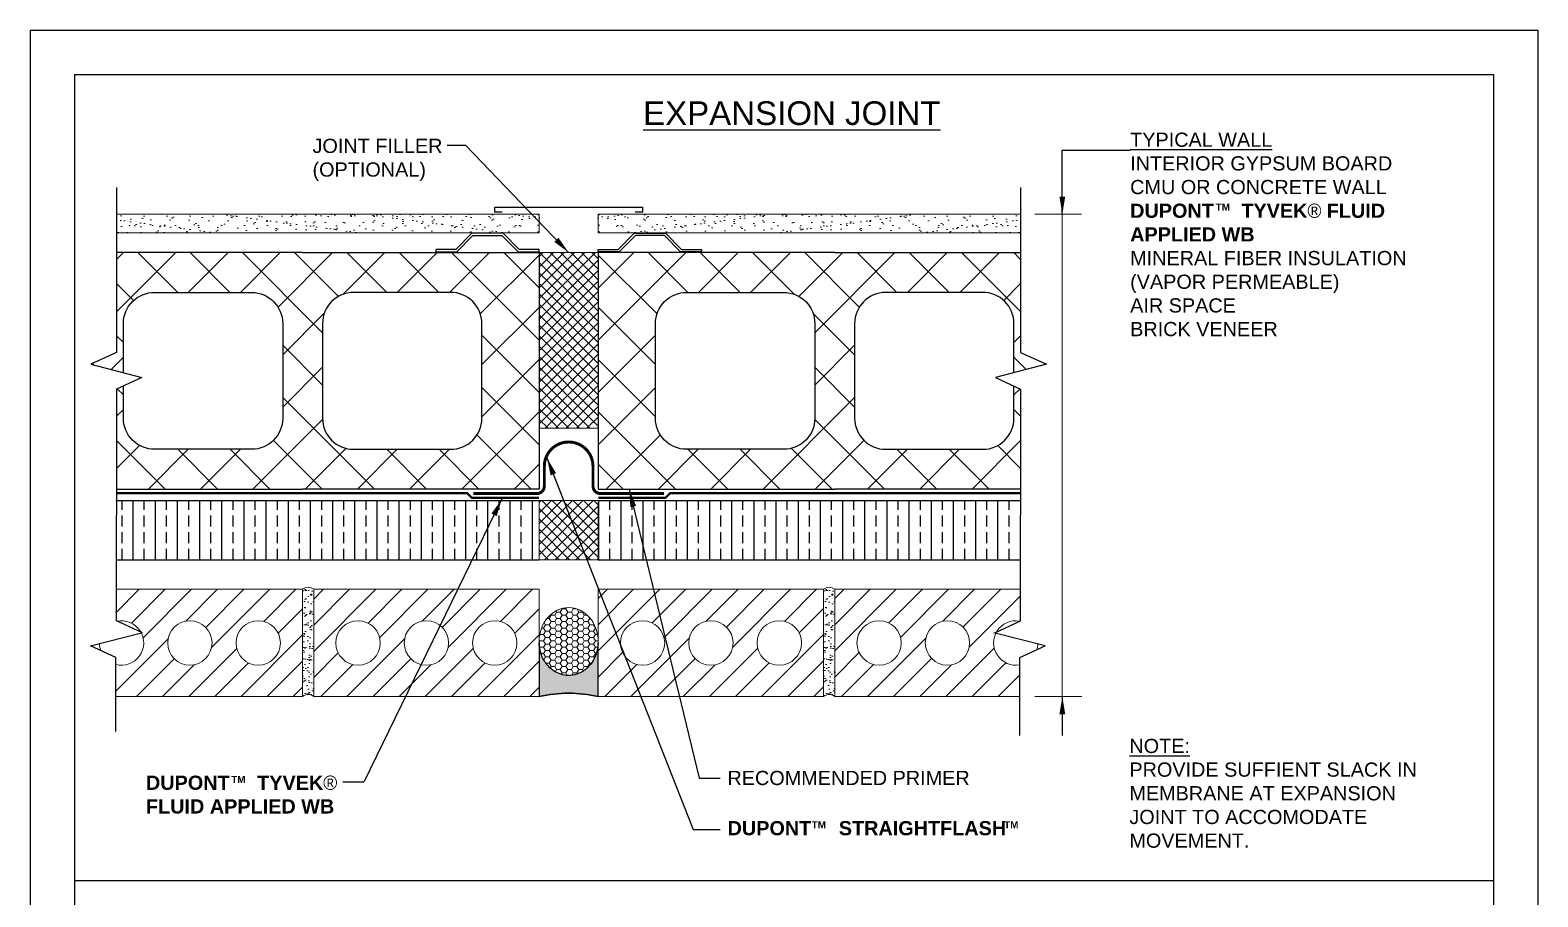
# Model space of a CAD drawing. Extents: x 803.5 to 854.5, y 194.2 to 260.2.
# Drawn here: x 803.5 to 854.5, y 230.9 to 260.2 of the extents above; entities that cross this region are included whole.
import ezdxf

# ---------------------------------------------------------------- set-up
doc = ezdxf.new("R2010")
doc.units = 0
doc.header["$LTSCALE"] = 1.5
doc.header["$MEASUREMENT"] = 0
doc.linetypes.add('DASHED2', pattern=[0.375, 0.25, -0.125])
for name, color, linetype in [('8x11-ttb$0$B', 5, 'CONTINUOUS'), ('CMU', 250, 'CONTINUOUS'), ('SEALANT', 250, 'CONTINUOUS'), ('straightflash', 252, 'CONTINUOUS'), ('STRUCTURE', 250, 'CONTINUOUS'), ('TEXT', 7, 'CONTINUOUS'), ('Tyvek FA WB', 10, 'DASHED2')]:
    doc.layers.add(name, color=color, linetype=linetype)
for name, color, linetype, lineweight in [('A-Backer Rod', 250, 'CONTINUOUS', 15), ('brick', 250, 'CONTINUOUS', 5), ('Gyp Board', 250, 'CONTINUOUS', 20)]:
    doc.layers.add(name, color=color, linetype=linetype, lineweight=lineweight)
doc.layers.add('EXTERIOR INSULATION', color=7, linetype='CONTINUOUS', true_color=0xcdd69f)
doc.layers.add('VIEWPORT', color=7, linetype='CONTINUOUS', plot=False)
doc.styles.add('DETAILS', font='sanss___.ttf', dxfattribs={"height": 1})
doc.dimstyles.new('TYVEKDETAILS', dxfattribs={"dimscale": 6, "dimtxt": 1.5, "dimasz": 0.1, "dimexe": 0.75, "dimexo": 0.75, "dimgap": 0.75, "dimtad": 0, "dimtih": 1, "dimtoh": 1, "dimdec": 4, "dimzin": 0, "dimdsep": 46, "dimlunit": 4, "dimtxsty": 'DETAILS', "dimcen": 0.0625, "dimadec": 0, "dimazin": 0, "dimtfac": 1, "dimtdec": 4, "dimtofl": 0, "dimtmove": 0, "dimatfit": 3, "dimfxl": 1, "dimfrac": 2, "dimtolj": 1, "dimtzin": 0, "dimarcsym": 0})

msp = doc.modelspace()

# ---------------------------------------------------------------- hatches: boundary and pattern name
at = {"layer": 'A-Backer Rod'}
h = msp.add_hatch(dxfattribs=at)
h.set_pattern_fill('ANSI37', color=256, scale=2, style=0)
h.set_pattern_definition([(45, (-447.2586880763445, -1054.277458490151), (-0.1767766952966369, 0.1767766952966369), []), (135, (-447.2586880763445, -1054.277458490151), (-0.1767766952966369, -0.1767766952966369), [])])
h.paths.add_polyline_path([(820.683716275837, 246.751481515465), (822.6837162758343, 246.7514815154657), (822.6837162758347, 252.6920770369188), (820.6837162758347, 252.6920770369188)])
h = msp.add_hatch(dxfattribs=at)
h.set_pattern_fill('ANSI37', color=256, scale=2, style=0)
h.set_pattern_definition([(45, (-447.2586880763415, -1059.763284868724), (-0.1767766952966369, 0.1767766952966369), []), (135, (-447.2586880763415, -1059.763284868724), (-0.1767766952966369, -0.1767766952966369), [])])
h.paths.add_polyline_path([(820.6837162758377, 242.306706729345), (822.6837162758377, 242.306706729345), (822.6837162758377, 244.3067062070154), (820.6837162758377, 244.3067062070154)])
h = msp.add_hatch(dxfattribs=at)
h.set_pattern_fill('HONEY', color=256, style=0)
h.set_pattern_definition([(0, (-452.4124166108015, -1087.618012702026), (0.1875, 0.108253175), [0.125, -0.25]), (120, (-452.4124166108015, -1087.618012702026), (-0.1874999995903225, 0.1082531757095823), [0.1249999999999998, -0.2499999999999996]), (59.99999999999999, (-452.4124166108015, -1087.618012702026), (4.096775418904741e-10, 0.2165063507095823), [-0.25, 0.125])])
edge = h.paths.add_edge_path()
edge.add_ellipse((821.6837162758361, 239.5420916909195), major_axis=(0, -1.146182946902854), ratio=0.8724610697638967, start_angle=0, end_angle=360)
at = {"layer": 'brick', "linetype": 'Continuous'}
h = msp.add_hatch(dxfattribs=at)
h.set_pattern_fill('_USER', color=256, scale=0.625, angle=45, style=0, pattern_type=0)
h.set_pattern_definition([(225, (1650.675008382251, 1015.882956266705), (0.4419417382415922, -0.4419417382415922), [])])
edge = h.paths.add_edge_path(flags=16)
edge.add_arc((811.1837162758356, 239.4942067293427), 0.75, 0, 360)
edge = h.paths.add_edge_path(flags=16)
edge.add_arc((808.8712162758356, 239.4942067293427), 0.75, 0, 360)
h.paths.add_polyline_path([(806.3653843736333, 238.99838902017), (806.3653843736333, 237.6817067293427), (812.6837162758356, 237.6817067293427), (812.6837162758356, 241.3067067293427), (806.3653844823016, 241.3067067293427), (806.3653843736336, 240.240550278965), (807.2391831082316, 239.8375140099067), (805.5087227869356, 239.3936791104013)])
edge = h.paths.add_edge_path()
edge.add_line((806.3961258583975, 240.2263708886385), (807.2211914107625, 239.8458126104135))
edge.add_arc((806.5587162758356, 239.4942067293427), 0.75, 27.9569387360149, 102.5204009162494)
edge = h.paths.add_edge_path()
edge.add_line((805.8554098814757, 239.2337069872071), (806.3653843736333, 238.9983890201697))
edge.add_line((806.3653843736333, 238.9983890201697), (806.3653843736333, 238.7695531737972))
edge.add_arc((806.5587162758354, 239.4942067293427), 0.7500000000000498, 255.0618690561543, 386.9759056776618)
edge.add_line((807.2271142957384, 239.8344185559893), (805.8090842133217, 239.4707169262092))
edge.add_arc((806.5587162758354, 239.4942067293427), 0.7500000000000498, 181.7947822812077, 200.3242753390359)
at = {"layer": 'brick'}
h = msp.add_hatch(dxfattribs=at)
h.set_pattern_fill('AR-SAND', color=256, scale=0.15, style=0)
h.set_pattern_definition([(322.5, (865.9795238781853, 156.5976642278908), (-0.009449003716441223, -0.2890235653519738), [0, -0.228, 0, -0.255, 0, -0.24375]), (352.5, (865.9795238781853, 156.5976642278908), (0.2654665057901591, -0.423321909784461), [0, -0.123, 0, -0.2055, 0, -0.07875]), (32.50000000000003, (865.7950238781855, 156.5976642278908), (0.4671212792627242, -0.0008488580305446746), [0, -0.075, 0, -0.27, 0, -0.3525]), (42.50000000000002, (865.7950238781855, 156.5976642278908), (0.450918990685844, -0.1316513347401374), [0, -0.0375, 0, -0.177, 0, -0.2025])])
h.paths.add_polyline_path([(812.6837162758361, 241.3076790834684, -0.3636398934486936), (813.0587162758361, 241.307679083468), (813.0587162758361, 237.682679083468, 0.3636398934486937), (812.6837162758361, 237.6826790834684)])
at = {"layer": 'brick', "linetype": 'Continuous'}
h = msp.add_hatch(dxfattribs=at)
h.set_pattern_fill('_USER', color=256, scale=0.625, angle=45, style=0, pattern_type=0)
h.set_pattern_definition([(225, (1658.675008382251, 1015.882956266705), (0.4419417382415922, -0.4419417382415922), [])])
edge = h.paths.add_edge_path(flags=16)
edge.add_arc((814.5587162758361, 239.4942067293427), 0.75, 0, 360)
edge = h.paths.add_edge_path(flags=16)
edge.add_arc((819.1837162758361, 239.4942067293427), 0.75, 0, 360)
edge = h.paths.add_edge_path(flags=16)
edge.add_arc((816.8712162758361, 239.4942067293427), 0.75, 0, 360)
h.paths.add_polyline_path([(820.6837162758361, 241.3067067293427), (813.0587162758361, 241.3067067293427), (813.0587162758361, 237.6817067293427), (820.6837162758361, 237.6817067293427)])
h = msp.add_hatch(dxfattribs=at)
h.set_pattern_fill('_USER', color=256, scale=0.625, angle=45, style=0, pattern_type=0)
h.set_pattern_definition([(45, (-15.30757583057857, -536.8945428080194), (-0.4419417382415922, 0.4419417382415922), [])])
edge = h.paths.add_edge_path(flags=16)
edge.add_arc((828.8087162758361, 239.4942067293427), 0.75, 0, 360)
edge = h.paths.add_edge_path(flags=16)
edge.add_arc((824.1837162758361, 239.4942067293427), 0.75, 0, 360)
edge = h.paths.add_edge_path(flags=16)
edge.add_arc((826.4962162758361, 239.4942067293427), 0.75, 0, 360)
h.paths.add_polyline_path([(822.6837162758361, 237.6817067293427), (830.3087162758361, 237.6817067293427), (830.3087162758361, 241.3067067293427), (822.6837162758361, 241.3067067293427)])
at = {"layer": 'brick'}
h = msp.add_hatch(dxfattribs=at)
h.set_pattern_fill('AR-SAND', color=256, scale=0.15, style=0)
h.set_pattern_definition([(322.5, (883.6045238781858, 156.5976642278908), (-0.009449003716441223, -0.2890235653519738), [0, -0.228, 0, -0.255, 0, -0.24375]), (352.5, (883.6045238781858, 156.5976642278908), (0.2654665057901591, -0.423321909784461), [0, -0.123, 0, -0.2055, 0, -0.07875]), (32.50000000000003, (883.4200238781859, 156.5976642278908), (0.4671212792627242, -0.0008488580305446746), [0, -0.075, 0, -0.27, 0, -0.3525]), (42.50000000000002, (883.4200238781859, 156.5976642278908), (0.450918990685844, -0.1316513347401374), [0, -0.0375, 0, -0.177, 0, -0.2025])])
h.paths.add_polyline_path([(830.3087162758366, 241.3076790834684, -0.3636398934486936), (830.6837162758366, 241.307679083468), (830.6837162758366, 237.682679083468, 0.3636398934486937), (830.3087162758366, 237.6826790834684)])
at = {"layer": 'brick', "linetype": 'Continuous'}
h = msp.add_hatch(dxfattribs=at)
h.set_pattern_fill('_USER', color=256, scale=0.625, angle=45, style=0, pattern_type=0)
h.set_pattern_definition([(45, (-7.307575830578344, -536.8945428080194), (-0.4419417382415922, 0.4419417382415922), [])])
edge = h.paths.add_edge_path(flags=16)
edge.add_arc((832.1837162758366, 239.4942067293427), 0.75, 0, 360)
edge = h.paths.add_edge_path(flags=16)
edge.add_arc((834.4962162758366, 239.4942067293427), 0.75, 0, 360)
h.paths.add_polyline_path([(836.944591974217, 237.6817067293427), (836.944591974217, 238.99838902017), (837.8012535609146, 239.3936791104009), (836.0707932396178, 239.8375140099063), (836.9445919742168, 240.240550278965), (836.9445914446171, 241.3067067293427), (830.6837162758366, 241.3067067293427), (830.6837162758366, 237.6817067293427)])
edge = h.paths.add_edge_path()
edge.add_line((836.166565298566, 239.8816884997404), (836.9308238690062, 240.2341997939661))
edge.add_arc((836.8087162758366, 239.4942067293427), 0.75, 80.62995631203837, 148.8927040356572)
edge = h.paths.add_edge_path()
edge.add_line((837.5577492968043, 239.4561339897534), (836.1338245030095, 239.8213475170326))
edge.add_arc((836.8087162758366, 239.4942067293427), 0.75, 154.1391057434988, 357.0902062976318)
at = {"layer": 'CMU'}
h = msp.add_hatch(dxfattribs=at)
h.set_pattern_fill('ANSI37', color=256, scale=10, angle=-90.00000000001606, style=0)
h.set_pattern_definition([(314.999999999984, (-530.447496605115, -1066.704877780976), (0.883883476483432, 0.8838834764829367), []), (44.99999999998395, (-530.447496605115, -1066.704877780976), (-0.8838834764829367, 0.883883476483432), [])])
h.paths.add_polyline_path([(820.6837162758361, 252.6920770369188), (812.683716275835, 252.6920770369172), (806.3941117582851, 252.6920770369154), (806.3941117582851, 249.3170307557261), (805.5203130236864, 248.9139944866677), (806.6205583811002, 248.6317994651297), (806.6205583810995, 250.2920770369151, -0.4142135623731387), (807.6731899600468, 251.3447086158631), (810.9574004863614, 251.344708615864, -0.4142135623731762), (812.0100320653094, 250.2920770369162), (812.0100320653094, 247.0920770369164, -0.414213562373014), (810.9574004863625, 246.0394454579691), (807.6731899600484, 246.0394454579682, -0.4142135623730514), (806.6205583811009, 247.092077036915), (806.6205583811004, 248.1793589561939), (806.3941117582851, 248.0748694969311), (806.3941122793794, 244.6920770369152), (812.6837162758368, 244.6920770369165), (820.6837162758361, 244.6920770369188)])
h.paths.add_polyline_path([(814.4100320653088, 251.3447086158646), (817.6942425916236, 251.3447086158656, -0.4142135623731553), (818.7468741705713, 250.292077036918), (818.7468741705716, 247.092077036918, -0.4142135623730347), (817.6942425916245, 246.0394454579707), (814.4100320653106, 246.0394454579698, -0.4142135623730306), (813.3574004863631, 247.0920770369164), (813.3574004863615, 250.2920770369165, -0.4142135623731598)], flags=16)
h = msp.add_hatch(dxfattribs=at)
h.set_pattern_fill('ANSI37', color=256, scale=10, angle=-90.00000000001606, style=0)
h.set_pattern_definition([(225.000000000016, (2173.814929156787, -1066.704877780976), (-0.883883476483432, 0.8838834764829367), []), (135.0000000000161, (2173.814929156787, -1066.704877780976), (0.8838834764829367, 0.883883476483432), [])])
h.paths.add_polyline_path([(822.6837162758361, 252.6920770369188), (830.6837162758372, 252.6920770369172), (836.9733207933871, 252.6920770369154), (836.9733207933871, 249.3170307557261), (837.8471195279858, 248.9139944866677), (836.746874170572, 248.6317994651297), (836.7468741705727, 250.2920770369151, 0.4142135623731387), (835.6942425916254, 251.3447086158631), (832.4100320653108, 251.344708615864, 0.4142135623731762), (831.3574004863628, 250.2920770369162), (831.3574004863628, 247.0920770369164, 0.414213562373014), (832.4100320653097, 246.0394454579691), (835.6942425916238, 246.0394454579682, 0.4142135623730514), (836.7468741705713, 247.092077036915), (836.7468741705718, 248.1793589561939), (836.9733207933871, 248.0748694969311), (836.9733202722928, 244.6920770369152), (830.6837162758354, 244.6920770369165), (822.6837162758361, 244.6920770369188)])
h.paths.add_polyline_path([(828.9574004863634, 251.3447086158646), (825.6731899600486, 251.3447086158656, 0.4142135623731553), (824.6205583811009, 250.292077036918), (824.6205583811006, 247.092077036918, 0.4142135623730347), (825.6731899600477, 246.0394454579707), (828.9574004863616, 246.0394454579698, 0.4142135623730306), (830.0100320653091, 247.0920770369164), (830.0100320653107, 250.2920770369165, 0.4142135623731598)], flags=16)
at = {"layer": 'EXTERIOR INSULATION', "linetype": 'Continuous'}
h = msp.add_hatch(dxfattribs=at)
h.set_pattern_fill('ANSI33', color=250, scale=3, angle=44.99999999999999, style=0)
h.set_pattern_definition([(90, (409.4545052586398, 38.30452166118221), (-0.75, 2.220446049250313e-16), []), (90, (409.8295052580104, 38.67952166055295), (-0.75, 2.220446049250313e-16), [0.375, -0.1875])])
h.paths.add_polyline_path([(820.6837162758377, 244.3067062070154), (806.3653843630348, 244.3067062070154), (806.3653845969691, 242.5240325656598), (806.3653845757137, 242.306706729345), (820.6837162758377, 242.306706729345)])
h.paths.add_polyline_path([(836.9445911273767, 244.3067062070154), (822.6837162758377, 244.3067062070154), (822.6837162758377, 242.306706729345), (836.9445909478816, 242.306706729345), (836.9445908857895, 242.431706729345)])
at = {"layer": 'Gyp Board'}
h = msp.add_hatch(dxfattribs=at)
h.set_pattern_fill('AR-SAND,_O', color=256, scale=0.25, angle=-1.272221872585407e-14)
h.set_pattern_definition([(322.5, (865.4882078861249, 157.9820621813415), (-0.01574833952740193, -0.4817059422532897), [0, -0.38, 0, -0.425, 0, -0.40625]), (352.5, (865.4882078861249, 157.9820621813415), (0.4424441763169319, -0.705536516307435), [0, -0.205, 0, -0.3425, 0, -0.13125]), (32.50000000000003, (865.180707886125, 157.9820621813415), (0.7785354654378738, -0.001414763384240952), [0, -0.125, 0, -0.45, 0, -0.5875]), (42.50000000000002, (865.180707886125, 157.9820621813415), (0.7515316511430733, -0.2194188912335621), [0, -0.0625, 0, -0.295, 0, -0.3375])])
h.paths.add_polyline_path([(806.3941117582851, 253.3595413147373), (806.3941117582851, 253.9845413147373), (820.6837162758361, 253.9845413147375), (820.6837162758361, 253.3595413147375)])
h = msp.add_hatch(dxfattribs=at)
h.set_pattern_fill('AR-SAND,_O', color=256, scale=0.25, angle=-1.272221872585407e-14)
h.set_pattern_definition([(217.5, (777.8792246655473, 157.9820621813415), (0.01574833952740193, -0.4817059422532897), [0, -0.38, 0, -0.425, 0, -0.40625]), (187.5, (777.8792246655473, 157.9820621813415), (-0.4424441763169319, -0.705536516307435), [0, -0.205, 0, -0.3425, 0, -0.13125]), (147.5, (778.1867246655472, 157.9820621813415), (-0.7785354654378738, -0.001414763384240952), [0, -0.125, 0, -0.45, 0, -0.5875]), (137.5, (778.1867246655472, 157.9820621813415), (-0.7515316511430733, -0.2194188912335621), [0, -0.0625, 0, -0.295, 0, -0.3375])])
h.paths.add_polyline_path([(836.9733207933871, 253.3595413147373), (836.9733207933871, 253.9845413147373), (822.6837162758361, 253.9845413147375), (822.6837162758361, 253.3595413147375)])
at = {"layer": 'SEALANT'}
h = msp.add_hatch(color=256, dxfattribs=at)
h.dxf.hatch_style = 1
edge = h.paths.add_edge_path()
edge.add_line((822.6837162758363, 237.6817067293427), (822.6837162758361, 239.4942067293427))
edge.add_arc((821.4382724857599, 239.5370685482592), 1.246181114349083, 316.8282311902785, 358.02894960337034, ccw=False)
edge.add_arc((821.6927517437725, 239.2983324710071), 0.8972475858076405, 292.29364872705185, 316.8282311902911, ccw=False)
edge.add_arc((821.6599647927831, 239.378300566344), 0.9836760558102325, 274.13478844232736, 292.2936487270627, ccw=False)
edge.add_arc((821.674696370935, 239.1745195251563), 0.7793632266916455, 255.23834125876698, 274.13478844232475, ccw=False)
edge.add_arc((821.7460409088246, 239.4452812771488), 1.059366743506597, 242.36381590384002, 255.2383412587711, ccw=False)
edge.add_arc((821.6586046804405, 239.2782881458977), 0.8708679373589708, 225.5187672611609, 242.3638159038478, ccw=False)
edge.add_arc((821.9542737862876, 239.5793604131998), 1.29284510533229, 213.851826995413, 225.5187672611579, ccw=False)
edge.add_arc((821.7933108250611, 239.471394124821), 1.099026132285099, 191.8039388396076, 213.8518269954208, ccw=False)
edge.add_arc((822.4582935893814, 239.6103639727551), 1.778374861199594, 183.7450265784206, 191.8039388396112, ccw=False)
edge.add_line((820.6837162758361, 239.4942067293427), (820.6837162758361, 237.6817067293427))
edge.add_arc((821.6837162758363, 233.2476414218131), 4.545430139319968, 77.29089762434643, 102.70910237565641, ccw=False)

# ---------------------------------------------------------------- linework, layer by layer
at = {"layer": '8x11-ttb$0$B', "color": 7}
for p, q in [((804.9678924444079, 258.7081427715007), (804.9678924444079, 195.7081427715007)), ((804.9678924444079, 258.7081427715007), (852.9678924444079, 258.7081427715007)), ((852.9678924444079, 258.7081427715007), (852.9678924444079, 195.7081427715007)), ((852.9678924444079, 231.4534630847713), (804.9678924444079, 231.4534630847713))]:
    msp.add_line(p, q, dxfattribs=at)
at = {"layer": 'A-Backer Rod'}
for points in [[(820.6837162758347, 252.6920770369188), (822.6837162758347, 252.6920770369188), (822.6837162758343, 246.7514815154657), (820.683716275837, 246.751481515465)], [(820.6837162758377, 244.3067062070154), (822.6837162758377, 244.3067062070154), (822.6837162758377, 242.306706729345), (820.6837162758377, 242.306706729345)]]:
    msp.add_lwpolyline(points, close=True, dxfattribs=at)
msp.add_ellipse((821.6837162758361, 239.5420916909195), major_axis=(0, -1.146182946902854), ratio=0.8724610697638967, dxfattribs=at)
at = {"layer": 'brick', "linetype": 'Continuous'}
for points in [[(806.3653843736333, 237.6817067293427), (812.6837162758356, 237.6817067293427), (812.6837162758356, 241.3067067293427), (806.3653844823016, 241.3067067293427)], [(836.9445914446171, 241.3067067293427), (830.6837162758366, 241.3067067293427), (830.6837162758366, 237.6817067293427), (836.944591974217, 237.6817067293427)]]:
    msp.add_lwpolyline(points, dxfattribs=at)
for points in [[(820.6837162758361, 241.3067067293427), (813.0587162758361, 241.3067067293427), (813.0587162758361, 237.6817067293427), (820.6837162758361, 237.6817067293427)], [(822.6837162758361, 237.6817067293427), (830.3087162758361, 237.6817067293427), (830.3087162758361, 241.3067067293427), (822.6837162758361, 241.3067067293427)]]:
    msp.add_lwpolyline(points, close=True, dxfattribs=at)
for centre in [(808.8712162758356, 239.4942067293427), (811.1837162758356, 239.4942067293427), (814.5587162758361, 239.4942067293427), (816.8712162758361, 239.4942067293427), (819.1837162758361, 239.4942067293427), (824.1837162758361, 239.4942067293427), (826.4962162758361, 239.4942067293427), (828.8087162758361, 239.4942067293427), (832.1837162758366, 239.4942067293427), (834.4962162758366, 239.4942067293427)]:
    msp.add_circle(centre, 0.75, dxfattribs=at)
at = {"layer": 'brick'}
for centre in [(812.8712162758356, 241.0839603260365), (830.4962162758361, 241.0839603260365), (812.8712162758356, 237.4589603260365), (830.4962162758361, 237.4589603260365)]:
    msp.add_arc(centre, 0.2919012374533256, 50.03342970923762, 129.9665702907624, dxfattribs=at)
at = {"layer": 'brick', "linetype": 'Continuous'}
for centre, start, end in [((806.5587162758356, 239.4942067293427), 255.0618690564944, 102.5204009162533), ((836.8087162758366, 239.4942067293427), 80.62995631206607, 280.4377764590636), ((806.5587162758356, 239.4942067293427), 181.7947822812052, 200.3242753390367), ((836.8087162758366, 239.4942067293427), 342.2247613262074, 357.0902062976297)]:
    msp.add_arc(centre, 0.75, start, end, dxfattribs=at)
at = {"layer": 'CMU'}
for points in [[(818.4449105972174, 253.2628024517546), (819.4277798919643, 253.262807138638), (819.9751509231767, 252.7154413277574), (820.6837162757895, 252.7154447066025), (820.6837158742255, 252.7996552329173), (820.010031663707, 252.7996520204053), (819.4626606324946, 253.3470178312859), (818.4100290535594, 253.3470128117362), (817.8626632426788, 252.7996417805241), (817.18897903216, 252.7996385680121), (817.188979433724, 252.7154280416974), (817.897544786337, 252.7154314205425)], [(824.9225219544082, 253.2628024517542), (823.9396526596613, 253.2628071386375), (823.3922816284489, 252.7154413277569), (822.6837162758361, 252.7154447066021), (822.6837166774001, 252.7996552329168), (823.3574008879186, 252.7996520204049), (823.904771919131, 253.3470178312855), (824.9574034980662, 253.3470128117358), (825.5047693089468, 252.7996417805236), (826.1784535194656, 252.7996385680117), (826.1784531179017, 252.7154280416969), (825.4698877652886, 252.715431420542)]]:
    msp.add_lwpolyline(points, close=True, dxfattribs=at)
for points in [[(812.6837162758347, 252.6920770369172), (806.3941117582851, 252.6920770369154)], [(812.683716275835, 252.6920770369172), (820.6837162758347, 252.6920770369188), (820.6837162758377, 244.6920770369188), (812.6837162758368, 244.6920770369165)], [(830.6837162758372, 252.6920770369172), (822.6837162758375, 252.6920770369188), (822.6837162758345, 244.6920770369188), (830.6837162758354, 244.6920770369165)], [(830.6837162758375, 252.6920770369172), (836.9733207933871, 252.6920770369154)], [(806.3941122793794, 244.6920770369152), (812.6837162758368, 244.6920770369165)], [(836.9733202722928, 244.6920770369152), (830.6837162758354, 244.6920770369165)]]:
    msp.add_lwpolyline(points, dxfattribs=at)
for points in [[(806.6205583811002, 248.6317994651297), (806.6205583810995, 250.2920770369153, -0.414213562373095), (807.6731899600468, 251.3447086158631), (810.9574004863616, 251.344708615864, -0.4142135623730318), (812.0100320653094, 250.2920770369165), (812.0100320653094, 247.0920770369164, -0.414213562373095), (810.9574004863623, 246.0394454579691), (807.6731899600484, 246.0394454579682, -0.414213562373095), (806.6205583811009, 247.0920770369153), (806.6205583811004, 248.1793589561939)], [(836.746874170572, 248.6317994651297), (836.7468741705727, 250.2920770369153, 0.414213562373095), (835.6942425916254, 251.3447086158631), (832.4100320653106, 251.344708615864, 0.4142135623730318), (831.3574004863628, 250.2920770369165), (831.3574004863628, 247.0920770369164, 0.414213562373095), (832.4100320653099, 246.0394454579691), (835.6942425916238, 246.0394454579682, 0.414213562373095), (836.7468741705713, 247.0920770369153), (836.7468741705718, 248.1793589561939)]]:
    msp.add_lwpolyline(points, format="xyb", dxfattribs=at)
for points in [[(814.4100320653088, 251.3447086158646, 0.414213562373095), (813.3574004863615, 250.2920770369167), (813.3574004863631, 247.0920770369166, 0.414213562373095), (814.4100320653106, 246.0394454579698), (817.6942425916245, 246.0394454579707, 0.414213562373095), (818.7468741705716, 247.0920770369182), (818.7468741705713, 250.2920770369183, 0.414213562373095), (817.6942425916236, 251.3447086158656)], [(828.9574004863634, 251.3447086158646, -0.414213562373095), (830.0100320653107, 250.2920770369167), (830.0100320653091, 247.0920770369166, -0.414213562373095), (828.9574004863616, 246.0394454579698), (825.6731899600477, 246.0394454579707, -0.414213562373095), (824.6205583811006, 247.0920770369182), (824.6205583811009, 250.2920770369183, -0.414213562373095), (825.6731899600486, 251.3447086158656)]]:
    msp.add_lwpolyline(points, format="xyb", close=True, dxfattribs=at)
at = {"layer": 'EXTERIOR INSULATION', "color": 250, "linetype": 'Continuous', "flags": 128}
for points in [[(806.3653843509192, 244.3067062070154), (820.6837162758377, 244.3067062070154)], [(822.6837162758377, 244.3067062070154), (836.9445911318394, 244.3067062070154)], [(822.6837162758377, 244.3067062070154), (822.6837162758377, 242.306706729345)], [(806.3653844939488, 242.306706729345), (820.6837162758377, 242.306706729345)], [(822.6837162758377, 242.306706729345), (836.9445909478816, 242.306706729345)]]:
    msp.add_lwpolyline(points, dxfattribs=at)
at = {"layer": 'Gyp Board'}
for points in [[(806.3941117582851, 253.984541314737), (820.6837162758361, 253.9845413147377), (820.6837162758361, 253.3595413147375), (806.3941117582851, 253.3595413147373)], [(836.9733207933871, 253.984541314737), (822.6837162758361, 253.9845413147377), (822.6837162758361, 253.3595413147375), (836.9733207933871, 253.3595413147373)]]:
    msp.add_lwpolyline(points, dxfattribs=at)
at = {"layer": 'SEALANT'}
msp.add_lwpolyline([(822.6837162758363, 237.6817067293427), (822.6837162758361, 239.4942067293427, -0.1817340382618569), (822.3471196425658, 238.6844465831855, -0.1074631413973492), (822.0331258429583, 238.4681525490378, -0.07939919713785476), (821.730890836707, 238.3971848346041, -0.08263865518655039), (821.4761156177749, 238.4208798741336, -0.05623488039180066), (821.2546477036328, 238.5067768205056, -0.07363303424282967), (821.0484087648974, 238.6569412951176, -0.05095065053914428), (820.8805905792744, 238.8591848531037, -0.09649994125233363), (820.7175254376727, 239.2465736637257, -0.0351781385057476), (820.6837162758361, 239.4942067293427), (820.6837162758361, 237.6817067293427, -0.1113648317902939), (822.6837162758363, 237.6817067293427)], format="xyb", close=True, dxfattribs=at)
msp.add_arc((821.6837162758361, 233.247641421814), 4.545430139319031, 77.29089762434812, 102.7091023756519, dxfattribs=at)
at = {"layer": 'straightflash', "linetype": 'Continuous', "const_width": 0.1}
msp.add_lwpolyline([(818.4639253166572, 244.5440046489646), (820.6102443875634, 244.5440046489646, 0.4142135623730951), (820.8602443875634, 244.7940046489646), (820.8602443875634, 245.4641507018414, -0.9999999999999999), (822.5071881641118, 245.4641507018416), (822.5071881641118, 244.7940046489646, 0.4142135623730951), (822.7571881641118, 244.5440046489646), (824.903507235015, 244.5440046489646)], format="xyb", dxfattribs=at)
at = {"layer": 'STRUCTURE'}
for p, q in [((806.3653843736333, 236.5043047069928), (806.3653843736333, 238.99838902017)), ((836.944591974217, 236.3624217107556), (836.944591974217, 238.99838902017))]:
    msp.add_line(p, q, dxfattribs=at)
for points in [[(806.3941117582851, 254.8934061398352), (806.3941117582851, 249.3170307557261), (805.5203130236864, 248.9139944866677), (807.2507733449827, 248.4701595871625), (806.3941117582851, 248.0748694969311), (806.3941124141668, 243.8170770369152)], [(836.9733207933871, 254.8934061398352), (836.9733207933871, 249.3170307557261), (837.8471195279858, 248.9139944866677), (836.1166592066895, 248.4701595871625), (836.9733207933871, 248.0748694969311), (836.9733201375054, 243.8170770369152)], [(819.4337162758361, 254.0530432295554), (819.1837162758361, 254.0530432295554), (819.1837162758361, 254.2266738007147), (824.1837162758361, 254.2266738007147), (824.1837162758361, 254.0530432295554), (823.9337162758361, 254.0530432295554)], [(807.2679109254311, 239.8375140099065), (806.3941121908326, 240.240550278965), (806.3941124141668, 243.8170770369152)], [(836.0995210568174, 239.8375140099065), (836.9733197914161, 240.240550278965), (836.9733201375054, 243.8170770369152)], [(805.5087227869358, 239.3936791104011), (807.2391831082318, 239.8375140099065)], [(837.8012535609143, 239.3936791104011), (836.0707932396181, 239.8375140099065)], [(806.3653843736333, 238.99838902017), (805.5087227869358, 239.3936791104011)], [(836.944591974217, 238.99838902017), (837.8012535609143, 239.3936791104011)]]:
    msp.add_lwpolyline(points, dxfattribs=at)
at = {"layer": 'TEXT', "lineweight": 0}
for p, q in [((837.4580199427, 253.984541314737), (839.0272288530252, 253.984541314737)), ((838.3828254283469, 253.984541314737), (838.3828254283471, 237.6817067293427)), ((837.4580203752473, 237.6817067293427), (839.047307130824, 237.6817067293427))]:
    msp.add_line(p, q, dxfattribs=at)
at = {"layer": 'Tyvek FA WB', "flags": 128}
for points in [[(820.6837162758361, 244.3973320991402, 0.075, 0.075, 0), (818.408288584415, 244.3973320991395, 0.075, 0.075, 0), (818.2480906612914, 244.5575300222631, 0.075, 0.075, 0), (806.3941123857969, 244.5575300222602, 0, 0, 0)], [(822.6837162758361, 244.3973320991402, 0.075, 0.075, 0), (824.9591439672572, 244.3973320991395, 0.075, 0.075, 0), (825.1193418903808, 244.5575300222631, 0.075, 0.075, 0), (836.9733201658753, 244.5575300222602, 0, 0, 0)]]:
    msp.add_lwpolyline(points, format="xyseb", dxfattribs=at)
at = {"layer": 'VIEWPORT', "color": 1}
for p, q in [((803.4678924444079, 260.2081427715007), (803.4678924444079, 194.2081427715007)), ((803.4678924444079, 260.2081427715007), (854.4678924444079, 260.2081427715007)), ((854.4678924444079, 260.2081427715007), (854.4678924444079, 194.2081427715007))]:
    msp.add_line(p, q, dxfattribs=at)

# ---------------------------------------------------------------- texts
at = {"layer": 'TEXT', "attachment_point": 1, "style": 'DETAILS'}
for s, insert, char_height, width in [('{\\H0.8x;\\LEXPANSION JOINT}', (824.202347651521, 257.8032633985026), 1, 10.04358712011206), ('JOINT FILLER\\P(OPTIONAL)', (813.0191791008992, 256.5376071286648), 0.48, 10.15656407215698), ('{\\LNOTE:}\\PPROVIDE SUFFIENT SLACK IN MEMBRANE AT EXPANSION JOINT TO ACCOMODATE MOVEMENT.', (840.6506842785534, 236.253446765824), 0.48, 10.95505974625149), ('RECOMMENDED PRIMER', (827.0546639427716, 235.1706566891446), 0.48, 12.73942659810206), ('{\\fArial|b1|i0|c0|p34;DUPONT     TYVEK\\fSymbol|b0|i0|c2|p18;â \\P\\fArial|b1|i0|c0|p34;FLUID APPLIED WB}', (807.3854635687107, 235.008946788834), 0.48, 16.9481508797183), ('{\\fSansSerif|b1|i0|c2|p2;DUPONT     STRAIGHTFLASH}', (827.0593223126066, 233.4737996849206), 0.48, 10.15656407215698)]:
    msp.add_mtext(s, dxfattribs=dict(at, insert=insert, char_height=char_height, width=width))
at = {"layer": 'TEXT', "attachment_point": 4, "style": 'DETAILS'}
for s, insert, char_height in [('{\\fArial|b0|i0|c0|p34;\\LTYPICAL WALL\\P}INTERIOR GYPSUM BOARD\\PCMU OR CONCRETE WALL{\\fSansSerif|b1|i0|c2|p2;\\P\\fArial|b1|i0|c0|p34;DUPONT     TYVEK\\fSymbol|b0|i0|c2|p18;â \\fArial|b1|i0|c0|p34;FLUID \\PAPPLIED WB}\\P{\\fArial|b0|i0|c0|p34;MINERAL FIBER INSULATION\\P(VAPOR PERMEABLE)}\\P{\\fArial|b0|i0|c0|p34;AIR SPACE\\PBRICK VENEER}', (840.6772448464992, 253.3013215552362), 0.48), ('{\\fSansSerif|b1|i0|c2|p2;TM}', (843.5698878596479, 254.2286336057321), 0.24), ('{\\fSansSerif|b1|i0|c2|p2;TM}', (810.268487314808, 234.8806349246249), 0.24), ('{\\fSansSerif|b1|i0|c2|p2;TM}', (829.9057981001949, 233.3461139843905), 0.24), ('{\\fSansSerif|b1|i0|c2|p2;TM}', (836.4154271298337, 233.3461139843905), 0.24)]:
    msp.add_mtext(s, dxfattribs=dict(at, insert=insert, char_height=char_height))

# ---------------------------------------------------------------- leaders
at = {"layer": 'TEXT'}
for points in [[(821.6837162758347, 252.6920770369188), (818.2011426417753, 256.3085116875766), (817.578259018954, 256.3085116875766)], [(820.9466890995998, 245.7534511773526), (825.8999320557939, 233.1931875463913), (826.8101522388656, 233.1931875463913)], [(819.4233719901692, 244.3620419067518), (814.7530621608055, 234.7889645118655), (814.0446740234272, 234.7889645118655)], [(823.7277237734713, 244.6915020073841), (826.0954065851363, 234.9243514992002), (826.8101522388656, 234.9243514992002)]]:
    msp.add_leader(points, dimstyle='TYVEKDETAILS', override={"dimfxl": 3}, dxfattribs=at)
at = {"layer": 'TEXT', "linetype": 'Continuous'}
msp.add_leader([(838.3828254283469, 253.984541314737), (838.3828254283469, 256.1509830599396), (840.6781984536808, 256.1509830599396)], dimstyle='TYVEKDETAILS', override={"dimgap": 0.75, "dimtad": 0}, dxfattribs=at)
at = {"layer": 'TEXT', "lineweight": 0}
msp.add_leader([(838.3828254283469, 237.6817067293427), (838.3828254283469, 236.3624217107556)], dimstyle='TYVEKDETAILS', override={"dimgap": 0.75, "dimtad": 0, "dimfxl": 3}, dxfattribs=at)

doc.saveas('drawing.dxf')
